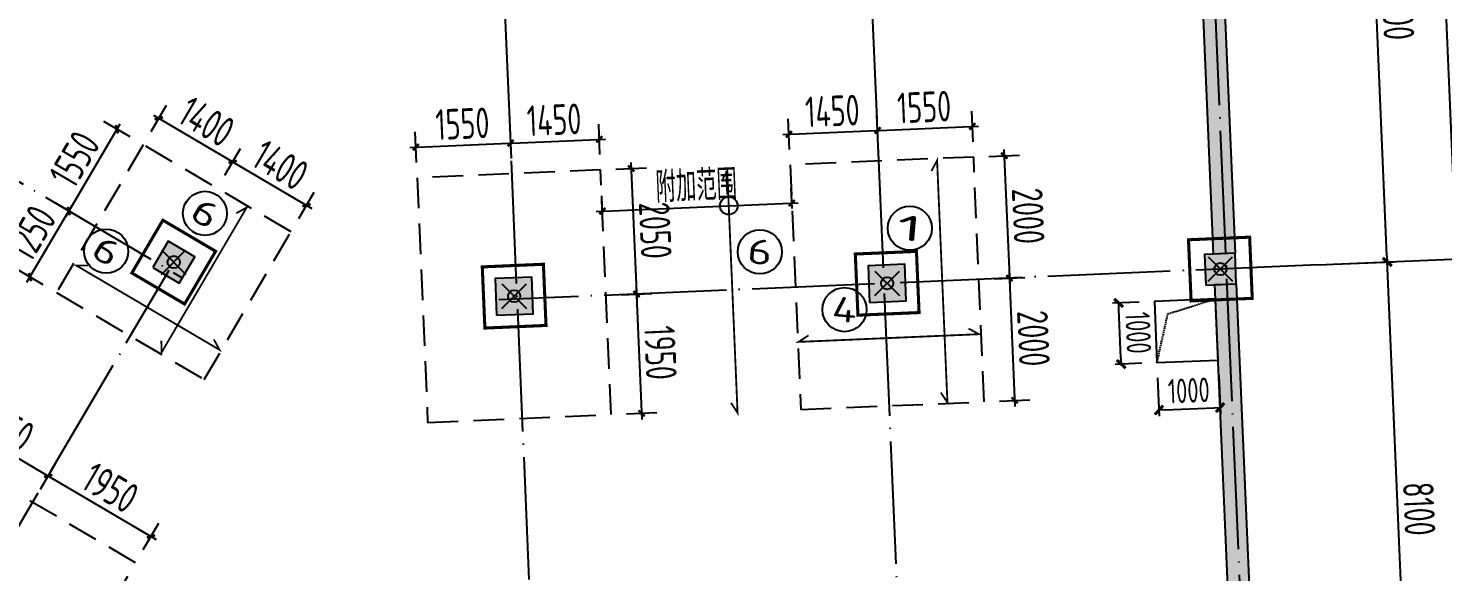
# Model space of a CAD drawing. Extents: x -57409 to 252654, y -8259 to 229119.
# Drawn here: x 195444 to 218560, y 135675 to 144549 of the extents above; entities that cross this region are included whole.
import ezdxf
from ezdxf.enums import TextEntityAlignment as Align

# ---------------------------------------------------------------- set-up
doc = ezdxf.new("R2010")
doc.units = 0
doc.header["$LTSCALE"] = 100
doc.header["$PDMODE"] = 35
doc.header["$PDSIZE"] = 200
for name, pattern in [('DASH', [0.35, 0.25, -0.1]), ('DASHED', [0.75, 0.5, -0.25]), ('DOTE', [2.42, 2, -0.2, 0.02, -0.2])]:
    doc.linetypes.add(name, pattern=pattern)
doc.layers.get('0').update_dxf_attribs({"linetype": 'CONTINUOUS'})
doc.layers.get('Defpoints').update_dxf_attribs({"linetype": 'CONTINUOUS'})
for name, color, linetype in [('B-TEXT', 3, 'CONTINUOUS'), ('codim', 7, 'CONTINUOUS'), ('COLU', 7, 'CONTINUOUS'), ('CT', 2, 'CONTINUOUS'), ('dim-wall', 7, 'CONTINUOUS'), ('dote', 253, 'DOTE'), ('h填实-柱墙', 254, 'CONTINUOUS'), ('JSK', 4, 'CONTINUOUS'), ('WALL', 3, 'CONTINUOUS'), ('Z-AXIS', 3, 'CONTINUOUS'), ('Z-TEXT', 2, 'CONTINUOUS'), ('z柱下板带', 140, 'CONTINUOUS'), ('z柱下板带1', 60, 'CONTINUOUS'), ('板底钢筋', 24, 'CONTINUOUS')]:
    doc.layers.add(name, color=color, linetype=linetype)
doc.layers.add('重心计算', color=7, linetype='CONTINUOUS', plot=False)
doc.styles.add('_TCH_AXIS', font='tssdeng.shx', dxfattribs={"width": 0.7, "bigfont": 'tssdchn.shx'})
doc.styles.add('COMPLEX', font='tssdeng.shx', dxfattribs={"width": 0.7, "bigfont": 'tssdchn.shx'})
doc.styles.add('Jgcad-DIM', font='tssdeng.shx', dxfattribs={"width": 0.7, "bigfont": 'tssdchn.shx'})
doc.styles.add('TSSD_Dimension', font='tssdeng.shx', dxfattribs={"width": 0.7})
doc.dimstyles.new('TSSD_100_100$0', dxfattribs={"dimtxt": 300, "dimasz": 100, "dimexe": 100, "dimexo": 250, "dimgap": 100, "dimtad": 1, "dimdec": 0, "dimzin": 0, "dimdsep": 46, "dimtxsty": 'TSSD_Dimension', "dimblk": '_tsdbk', "dimblk1": '_tsdbk', "dimblk2": '_tsdbk', "dimsah": 1, "dimcen": 0, "dimdle": 100, "dimclrt": 7, "dimadec": 0, "dimazin": 0, "dimtfac": 1, "dimtdec": 0, "dimtix": 1, "dimtmove": 2, "dimatfit": 3, "dimldrblk": '_tsdbk', "dimfxl": 1, "dimtolj": 1, "dimtzin": 0, "dimarcsym": 0})

# ---------------------------------------------------------------- blocks, each defined once
blk = doc.blocks.new('_tsdbk')
blk.add_line((-1, 0), (0, 0))
at = {"const_width": 0.5}
blk.add_lwpolyline([(-0.7, -0.7), (0.7, 0.7)], dxfattribs=at)
blk = doc.blocks.new('*D62')
at = {"layer": 'Defpoints', "color": 0}
for p in [(216525, 140686), (217653, 140734), (216870, 132593)]:
    blk.add_point(p, dxfattribs=at)
at = {"layer": 'Z-AXIS', "color": 0, "lineweight": -2}
for p, q in [((216774, 140696), (217753, 140738)), ((217994, 132741), (217657, 140634)), ((217120, 132604), (218098, 132645))]:
    blk.add_line(p, q, dxfattribs=at)
at = {"layer": 'Z-AXIS', "color": 0, "lineweight": -2, "xscale": 100, "yscale": 100, "zscale": 100}
for p, rotation in [((217653, 140734), 92.44398534450973), ((217998, 132641), 272.4439853445098)]:
    blk.add_blockref('_tsdbk', p, dxfattribs=dict(at, rotation=rotation))
at = {"layer": 'Z-AXIS', "color": 7, "insert": (218175, 136702), "char_height": 500, "attachment_point": 5, "rotation": 272.444, "style": 'TSSD_Dimension'}
blk.add_mtext('\\A1;8100', dxfattribs=at)
blk = doc.blocks.new('*D63')
at = {"layer": 'Defpoints', "color": 0}
for p in [(216179, 148778), (217307, 148826), (216525, 140686)]:
    blk.add_point(p, dxfattribs=at)
at = {"layer": 'Z-AXIS', "color": 0, "lineweight": -2}
for p, q in [((216429, 148789), (217407, 148831)), ((217648, 140834), (217311, 148726)), ((216774, 140696), (217753, 140738))]:
    blk.add_line(p, q, dxfattribs=at)
at = {"layer": 'Z-AXIS', "color": 0, "lineweight": -2, "xscale": 100, "yscale": 100, "zscale": 100}
for p, rotation in [((217307, 148826), 92.44398534450973), ((217653, 140734), 272.4439853445098)]:
    blk.add_blockref('_tsdbk', p, dxfattribs=dict(at, rotation=rotation))
at = {"layer": 'Z-AXIS', "color": 7, "insert": (217830, 144795), "char_height": 500, "attachment_point": 5, "rotation": 272.444, "style": 'TSSD_Dimension'}
blk.add_mtext('\\A1;8100', dxfattribs=at)
blk = doc.blocks.new('*D67')
at = {"layer": 'Defpoints', "color": 0}
for p in [(217594, 168757), (215331, 168660), (219766, 64755)]:
    blk.add_point(p, dxfattribs=at)
at = {"layer": 'Z-AXIS', "color": 0, "lineweight": -2}
for p, q in [((215580, 168671), (217694, 168761)), ((222025, 64951), (217598, 168657)), ((220015, 64765), (222129, 64856))]:
    blk.add_line(p, q, dxfattribs=at)
at = {"layer": 'Z-AXIS', "color": 0, "lineweight": -2, "xscale": 100, "yscale": 100, "zscale": 100}
for p, rotation in [((217594, 168757), 92.44398534450973), ((222029, 64851), 272.4439853445098)]:
    blk.add_blockref('_tsdbk', p, dxfattribs=dict(at, rotation=rotation))
at = {"layer": 'Z-AXIS', "color": 7, "insert": (219430, 117545), "char_height": 500, "attachment_point": 5, "rotation": 272.444, "style": 'TSSD_Dimension'}
blk.add_mtext('\\A1;104000', dxfattribs=at)
blk = doc.blocks.new('_AXISO')
blk.add_circle((0, 0), 0.5)
at = {"layer": 'B-TEXT', "style": 'COMPLEX', "width": 1.450893}
blk.add_attdef('A', text='', height=0.56, dxfattribs=at).set_placement((0.249375, -0.28), (0.749375, -0.28), align=Align.FIT)
blk = doc.blocks.new('_ArchTick')
at = {"color": 0, "linetype": 'ByBlock', "const_width": 0.4}
blk.add_lwpolyline([(-0.5, -0.5), (0.5, 0.5)], dxfattribs=at)
blk = doc.blocks.new('*D2432')
at = {"layer": 'codim', "color": 7, "lineweight": -2}
for p, q in [((209335, 142631), (209314, 143130)), ((207887, 142569), (207865, 143069))]:
    blk.add_line(p, q, dxfattribs=at)
at = {"layer": 'codim', "color": 0, "lineweight": -2}
blk.add_line((207776, 142814), (209424, 142885), dxfattribs=at)
at = {"layer": 'Defpoints', "color": 0}
for p in [(209325, 142881), (207897, 142319), (209346, 142381)]:
    blk.add_point(p, dxfattribs=at)
at = {"layer": 'codim', "color": 0, "lineweight": -2, "xscale": 100, "yscale": 100, "zscale": 100}
for p, rotation in [((207876, 142819), 182.4439853438699), ((209325, 142881), 2.443985343869914)]:
    blk.add_blockref('_ArchTick', p, dxfattribs=dict(at, rotation=rotation))
at = {"layer": 'codim', "color": 1, "insert": (208585, 143199), "char_height": 500, "attachment_point": 5, "rotation": 2.444, "style": 'Jgcad-DIM'}
blk.add_mtext('\\A1;1450', dxfattribs=at)
blk = doc.blocks.new('*D2433')
at = {"layer": 'codim', "color": 7, "lineweight": -2}
for p, q in [((209335, 142631), (209314, 143130)), ((210884, 142697), (210862, 143196))]:
    blk.add_line(p, q, dxfattribs=at)
at = {"layer": 'codim', "color": 0, "lineweight": -2}
blk.add_line((209225, 142876), (210973, 142951), dxfattribs=at)
at = {"layer": 'Defpoints', "color": 0}
for p in [(210873, 142947), (210894, 142447), (209346, 142381)]:
    blk.add_point(p, dxfattribs=at)
at = {"layer": 'codim', "color": 0, "lineweight": -2, "xscale": 100, "yscale": 100, "zscale": 100}
for p, rotation in [((209325, 142881), 182.4439853438699), ((210873, 142947), 2.443985343869914)]:
    blk.add_blockref('_ArchTick', p, dxfattribs=dict(at, rotation=rotation))
at = {"layer": 'codim', "color": 1, "insert": (210084, 143263), "char_height": 500, "attachment_point": 5, "rotation": 2.444, "style": 'Jgcad-DIM'}
blk.add_mtext('\\A1;1550', dxfattribs=at)
blk = doc.blocks.new('*D2434')
at = {"layer": 'codim', "color": 7, "lineweight": -2}
for p, q in [((211144, 142458), (211644, 142479)), ((211230, 140460), (211729, 140481))]:
    blk.add_line(p, q, dxfattribs=at)
at = {"layer": 'codim', "color": 0, "lineweight": -2}
blk.add_line((211390, 142568), (211484, 140370), dxfattribs=at)
at = {"layer": 'Defpoints', "color": 0}
for p in [(210894, 142447), (210980, 140449), (211479, 140470)]:
    blk.add_point(p, dxfattribs=at)
at = {"layer": 'codim', "color": 0, "lineweight": -2, "xscale": 100, "yscale": 100, "zscale": 100}
for p, rotation in [((211394, 142468), 92.4439853411751), ((211479, 140470), 272.4439853411751)]:
    blk.add_blockref('_ArchTick', p, dxfattribs=dict(at, rotation=rotation))
at = {"layer": 'codim', "color": 1, "insert": (211786, 141484), "char_height": 500, "attachment_point": 5, "rotation": 272.444, "style": 'Jgcad-DIM'}
blk.add_mtext('\\A1;2000', dxfattribs=at)
blk = doc.blocks.new('*D2435')
at = {"layer": 'codim', "color": 0, "lineweight": -2}
blk.add_line((211475, 140570), (211569, 138372), dxfattribs=at)
at = {"layer": 'codim', "color": 7, "lineweight": -2}
for p, q in [((211230, 140460), (211729, 140481)), ((211315, 138461), (211814, 138483))]:
    blk.add_line(p, q, dxfattribs=at)
at = {"layer": 'Defpoints', "color": 0}
for p in [(210980, 140449), (211565, 138472), (211065, 138451)]:
    blk.add_point(p, dxfattribs=at)
at = {"layer": 'codim', "color": 0, "lineweight": -2, "xscale": 100, "yscale": 100, "zscale": 100}
for p, rotation in [((211479, 140470), 92.4439853411751), ((211565, 138472), 272.4439853411751)]:
    blk.add_blockref('_ArchTick', p, dxfattribs=dict(at, rotation=rotation))
at = {"layer": 'codim', "color": 1, "insert": (211872, 139486), "char_height": 500, "attachment_point": 5, "rotation": 272.444, "style": 'Jgcad-DIM'}
blk.add_mtext('\\A1;2000', dxfattribs=at)
blk = doc.blocks.new('*D2563')
at = {"layer": 'codim', "color": 7, "lineweight": -2}
for p, q in [((201790, 142359), (201769, 142858)), ((203339, 142425), (203317, 142924))]:
    blk.add_line(p, q, dxfattribs=at)
at = {"layer": 'codim', "color": 0, "lineweight": -2}
blk.add_line((201679, 142604), (203428, 142679), dxfattribs=at)
at = {"layer": 'Defpoints', "color": 0}
for p in [(203328, 142675), (203349, 142175), (201801, 142109)]:
    blk.add_point(p, dxfattribs=at)
at = {"layer": 'codim', "color": 0, "lineweight": -2, "xscale": 100, "yscale": 100, "zscale": 100}
for p, rotation in [((201779, 142609), 182.4439853438539), ((203328, 142675), 2.443985343853883)]:
    blk.add_blockref('_ArchTick', p, dxfattribs=dict(at, rotation=rotation))
at = {"layer": 'codim', "color": 1, "insert": (202539, 142991), "char_height": 500, "attachment_point": 5, "rotation": 2.444, "style": 'Jgcad-DIM'}
blk.add_mtext('\\A1;1550', dxfattribs=at)
blk = doc.blocks.new('*D2564')
at = {"layer": 'codim', "color": 7, "lineweight": -2}
for p, q in [((203339, 142425), (203317, 142924)), ((204787, 142487), (204766, 142986))]:
    blk.add_line(p, q, dxfattribs=at)
at = {"layer": 'codim', "color": 0, "lineweight": -2}
blk.add_line((203228, 142670), (204876, 142741), dxfattribs=at)
at = {"layer": 'Defpoints', "color": 0}
for p in [(204777, 142737), (203349, 142175), (204798, 142237)]:
    blk.add_point(p, dxfattribs=at)
at = {"layer": 'codim', "color": 0, "lineweight": -2, "xscale": 100, "yscale": 100, "zscale": 100}
for p, rotation in [((203328, 142675), 182.4439853438539), ((204777, 142737), 2.443985343853883)]:
    blk.add_blockref('_ArchTick', p, dxfattribs=dict(at, rotation=rotation))
at = {"layer": 'codim', "color": 1, "insert": (204037, 143055), "char_height": 500, "attachment_point": 5, "rotation": 2.444, "style": 'Jgcad-DIM'}
blk.add_mtext('\\A1;1450', dxfattribs=at)
blk = doc.blocks.new('*D2565')
at = {"layer": 'codim', "color": 7, "lineweight": -2}
for p, q in [((205048, 142248), (205547, 142269)), ((205135, 140199), (205635, 140221))]:
    blk.add_line(p, q, dxfattribs=at)
at = {"layer": 'codim', "color": 0, "lineweight": -2}
blk.add_line((205293, 142358), (205389, 140110), dxfattribs=at)
at = {"layer": 'Defpoints', "color": 0}
for p in [(204798, 142237), (204885, 140189), (205385, 140210)]:
    blk.add_point(p, dxfattribs=at)
at = {"layer": 'codim', "color": 0, "lineweight": -2, "xscale": 100, "yscale": 100, "zscale": 100}
for p, rotation in [((205297, 142258), 92.4439853411751), ((205385, 140210), 272.4439853411751)]:
    blk.add_blockref('_ArchTick', p, dxfattribs=dict(at, rotation=rotation))
at = {"layer": 'codim', "color": 1, "insert": (205691, 141249), "char_height": 500, "attachment_point": 5, "rotation": 272.444, "style": 'Jgcad-DIM'}
blk.add_mtext('\\A1;2050', dxfattribs=at)
blk = doc.blocks.new('*D2566')
at = {"layer": 'codim', "color": 0, "lineweight": -2}
blk.add_line((205381, 140310), (205472, 138162), dxfattribs=at)
at = {"layer": 'codim', "color": 7, "lineweight": -2}
for p, q in [((205135, 140199), (205635, 140221)), ((205218, 138251), (205718, 138273))]:
    blk.add_line(p, q, dxfattribs=at)
at = {"layer": 'Defpoints', "color": 0}
for p in [(204885, 140189), (204968, 138241), (205468, 138262)]:
    blk.add_point(p, dxfattribs=at)
at = {"layer": 'codim', "color": 0, "lineweight": -2, "xscale": 100, "yscale": 100, "zscale": 100}
for p, rotation in [((205385, 140210), 92.4439853411751), ((205468, 138262), 272.4439853411751)]:
    blk.add_blockref('_ArchTick', p, dxfattribs=dict(at, rotation=rotation))
at = {"layer": 'codim', "color": 1, "insert": (205776, 139251), "char_height": 500, "attachment_point": 5, "rotation": 272.444, "style": 'Jgcad-DIM'}
blk.add_mtext('\\A1;1950', dxfattribs=at)
blk = doc.blocks.new('*D2558')
at = {"layer": 'codim', "color": 0, "lineweight": -2}
blk.add_line((195423, 140401), (196158, 141651), dxfattribs=at)
at = {"layer": 'codim', "color": 7, "lineweight": -2}
for p, q in [((196323, 141438), (195892, 141691)), ((195689, 140360), (195258, 140614))]:
    blk.add_line(p, q, dxfattribs=at)
at = {"layer": 'Defpoints', "color": 0}
for p in [(196107, 141564), (196538, 141311), (195905, 140234)]:
    blk.add_point(p, dxfattribs=at)
at = {"layer": 'codim', "color": 0, "lineweight": -2, "xscale": 100, "yscale": 100, "zscale": 100}
for p, rotation in [((196107, 141564), 59.54537173531714), ((195474, 140487), 239.5453717353171)]:
    blk.add_blockref('_ArchTick', p, dxfattribs=dict(at, rotation=rotation))
at = {"layer": 'codim', "color": 1, "insert": (195489, 141203), "char_height": 500, "attachment_point": 5, "rotation": 59.5454, "style": 'Jgcad-DIM'}
blk.add_mtext('\\A1;1250', dxfattribs=at)
blk = doc.blocks.new('*D2559')
at = {"layer": 'codim', "color": 0, "lineweight": -2}
blk.add_line((196057, 141478), (196944, 142987), dxfattribs=at)
at = {"layer": 'codim', "color": 7, "lineweight": -2}
for p, q in [((197109, 142774), (196678, 143027)), ((196323, 141438), (195892, 141691))]:
    blk.add_line(p, q, dxfattribs=at)
at = {"layer": 'Defpoints', "color": 0}
for p in [(196893, 142901), (197324, 142647), (196538, 141311)]:
    blk.add_point(p, dxfattribs=at)
at = {"layer": 'codim', "color": 0, "lineweight": -2, "xscale": 100, "yscale": 100, "zscale": 100}
for p, rotation in [((196893, 142901), 59.54537173531714), ((196107, 141564), 239.5453717353171)]:
    blk.add_blockref('_ArchTick', p, dxfattribs=dict(at, rotation=rotation))
at = {"layer": 'codim', "color": 1, "insert": (196199, 142410), "char_height": 500, "attachment_point": 5, "rotation": 59.5454, "style": 'Jgcad-DIM'}
blk.add_mtext('\\A1;1550', dxfattribs=at)
blk = doc.blocks.new('*D2540')
at = {"layer": 'codim', "color": 7, "lineweight": -2}
for p, q in [((197451, 142863), (197704, 143294)), ((198658, 142153), (198911, 142584))]:
    blk.add_line(p, q, dxfattribs=at)
at = {"layer": 'codim', "color": 0, "lineweight": -2}
blk.add_line((197491, 143129), (198871, 142318), dxfattribs=at)
at = {"layer": 'Defpoints', "color": 0}
for p in [(197324, 142647), (198784, 142369), (198531, 141938)]:
    blk.add_point(p, dxfattribs=at)
at = {"layer": 'codim', "color": 0, "lineweight": -2, "xscale": 100, "yscale": 100, "zscale": 100}
for p, rotation in [((197577, 143078), 149.5453717339324), ((198784, 142369), 329.5453717339324)]:
    blk.add_blockref('_ArchTick', p, dxfattribs=dict(at, rotation=rotation))
at = {"layer": 'codim', "color": 1, "insert": (198358, 143025), "char_height": 500, "attachment_point": 5, "rotation": 329.5454, "style": 'Jgcad-DIM'}
blk.add_mtext('\\A1;1400', dxfattribs=at)
blk = doc.blocks.new('*D2541')
at = {"layer": 'codim', "color": 7, "lineweight": -2}
for p, q in [((198658, 142153), (198911, 142584)), ((199864, 141444), (200118, 141875))]:
    blk.add_line(p, q, dxfattribs=at)
at = {"layer": 'codim', "color": 0, "lineweight": -2}
blk.add_line((198698, 142419), (200077, 141608), dxfattribs=at)
at = {"layer": 'Defpoints', "color": 0}
for p in [(198531, 141938), (199991, 141659), (199738, 141228)]:
    blk.add_point(p, dxfattribs=at)
at = {"layer": 'codim', "color": 0, "lineweight": -2, "xscale": 100, "yscale": 100, "zscale": 100}
for p, rotation in [((198784, 142369), 149.5453717339324), ((199991, 141659), 329.5453717339324)]:
    blk.add_blockref('_ArchTick', p, dxfattribs=dict(at, rotation=rotation))
at = {"layer": 'codim', "color": 1, "insert": (199565, 142316), "char_height": 500, "attachment_point": 5, "rotation": 329.5454, "style": 'Jgcad-DIM'}
blk.add_mtext('\\A1;1400', dxfattribs=at)
blk = doc.blocks.new('*D2664')
at = {"layer": 'codim', "color": 7, "lineweight": -2}
for p, q in [((193875, 138063), (194128, 138494)), ((195642, 137024), (195895, 137455))]:
    blk.add_line(p, q, dxfattribs=at)
at = {"layer": 'codim', "color": 0, "lineweight": -2}
blk.add_line((193915, 138329), (195855, 137189), dxfattribs=at)
at = {"layer": 'Defpoints', "color": 0}
for p in [(193748, 137848), (195769, 137240), (195515, 136809)]:
    blk.add_point(p, dxfattribs=at)
at = {"layer": 'codim', "color": 0, "lineweight": -2, "xscale": 100, "yscale": 100, "zscale": 100}
for p, rotation in [((194001, 138279), 149.5453717339215), ((195769, 137240), 329.5453717339215)]:
    blk.add_blockref('_ArchTick', p, dxfattribs=dict(at, rotation=rotation))
at = {"layer": 'codim', "color": 1, "insert": (195062, 138061), "char_height": 500, "attachment_point": 5, "rotation": 329.5454, "style": 'Jgcad-DIM'}
blk.add_mtext('\\A1;2050', dxfattribs=at)
blk = doc.blocks.new('*D2665')
at = {"layer": 'codim', "color": 7, "lineweight": -2}
for p, q in [((195642, 137024), (195895, 137455)), ((197323, 136036), (197576, 136467))]:
    blk.add_line(p, q, dxfattribs=at)
at = {"layer": 'codim', "color": 0, "lineweight": -2}
blk.add_line((195682, 137290), (197536, 136200), dxfattribs=at)
at = {"layer": 'Defpoints', "color": 0}
for p in [(195515, 136809), (197450, 136251), (197196, 135820)]:
    blk.add_point(p, dxfattribs=at)
at = {"layer": 'codim', "color": 0, "lineweight": -2, "xscale": 100, "yscale": 100, "zscale": 100}
for p, rotation in [((195769, 137240), 149.5453717339215), ((197450, 136251), 329.5453717339215)]:
    blk.add_blockref('_ArchTick', p, dxfattribs=dict(at, rotation=rotation))
at = {"layer": 'codim', "color": 1, "insert": (196786, 137047), "char_height": 500, "attachment_point": 5, "rotation": 329.5454, "style": 'Jgcad-DIM'}
blk.add_mtext('\\A1;1950', dxfattribs=at)
blk = doc.blocks.new('*D2780')
at = {"layer": 'Defpoints', "color": 0}
for p in [(213890, 139090), (214889, 139132), (214922, 138355)]:
    blk.add_point(p, dxfattribs=at)
at = {"layer": 'dim-wall', "color": 0, "lineweight": -2}
for p, q in [((213901, 138840), (213927, 138214)), ((214900, 138882), (214926, 138255)), ((214023, 138318), (214822, 138351))]:
    blk.add_line(p, q, dxfattribs=at)
at = {"layer": 'dim-wall', "color": 0, "lineweight": -2, "xscale": 100, "yscale": 100, "zscale": 100}
for p, rotation in [((213923, 138314), 182.4), ((214922, 138355), 2.400000000000003)]:
    blk.add_blockref('_tsdbk', p, dxfattribs=dict(at, rotation=rotation))
at = {"layer": 'dim-wall', "color": 7, "insert": (214410, 138634), "char_height": 400, "attachment_point": 5, "rotation": 2.4, "style": 'TSSD_Dimension'}
blk.add_mtext('\\A1;1000', dxfattribs=at)
blk = doc.blocks.new('*D2781')
at = {"layer": 'Defpoints', "color": 0}
for p in [(213848, 140089), (213264, 140064), (213890, 139090)]:
    blk.add_point(p, dxfattribs=at)
at = {"layer": 'dim-wall', "color": 0, "lineweight": -2}
for p, q in [((213598, 140078), (213165, 140060)), ((213302, 139165), (213269, 139964)), ((213641, 139079), (213206, 139061))]:
    blk.add_line(p, q, dxfattribs=at)
at = {"layer": 'dim-wall', "color": 0, "lineweight": -2, "xscale": 100, "yscale": 100, "zscale": 100}
for p, rotation in [((213264, 140064), 92.39999999999999), ((213306, 139065), 272.4)]:
    blk.add_blockref('_tsdbk', p, dxfattribs=dict(at, rotation=rotation))
at = {"layer": 'dim-wall', "color": 7, "insert": (213585, 139577), "char_height": 400, "attachment_point": 5, "rotation": 272.4, "style": 'TSSD_Dimension'}
blk.add_mtext('\\A1;1000', dxfattribs=at)
blk = doc.blocks.new('*D2910')
at = {"layer": 'codim', "color": 7, "lineweight": -2}
for p, q in [((207928, 141605), (207914, 141944)), ((204831, 141472), (204816, 141814))]:
    blk.add_line(p, q, dxfattribs=at)
at = {"layer": 'codim', "color": 0, "lineweight": -2}
blk.add_line((204727, 141560), (208024, 141699), dxfattribs=at)
at = {"layer": 'Defpoints', "color": 0}
for p in [(207924, 141694), (207938, 141355), (204841, 141223)]:
    blk.add_point(p, dxfattribs=at)
at = {"layer": 'codim', "color": 0, "lineweight": -2, "xscale": 100, "yscale": 100, "zscale": 100}
for p, rotation in [((207924, 141694), 2.400000000001021), ((204827, 141565), 182.400000000001)]:
    blk.add_blockref('_ArchTick', p, dxfattribs=dict(at, rotation=rotation))
at = {"layer": 'codim', "color": 1, "insert": (206361, 141979), "char_height": 500, "attachment_point": 5, "rotation": 2.4, "style": 'Jgcad-DIM'}
blk.add_mtext('\\A1;\\A1;\\A1;\\A1;\\A1;附加范围', dxfattribs=at)

msp = doc.modelspace()

# ---------------------------------------------------------------- hatches: boundary and pattern name
at = {"layer": 'h填实-柱墙'}
for points in [[(214491.5, 148456), (214841.2, 148470.9), (215165.3, 140877.8), (214815.6, 140862.9)], [(197479.1, 140642), (197910.1, 140388.5), (198163.5, 140819.6), (197732.5, 141073)], [(214687, 140357), (215186.6, 140378.3), (215165.3, 140877.8), (214665.7, 140856.5)], [(209194.2, 140072.5), (209793.6, 140098), (209768, 140697.5), (209168.6, 140671.9)], [(203097.6, 139862.3), (203697.1, 139887.9), (203671.5, 140487.3), (203072, 140461.8)], [(214836.9, 140363.3), (215186.6, 140378.3), (215510.7, 132785.2), (215161, 132770.3)]]:
    msp.add_hatch(color=256, dxfattribs=at).paths.add_polyline_path(points)

# ---------------------------------------------------------------- linework, layer by layer
at = {"layer": 'codim'}
msp.add_circle((206891.4, 141650.8), 144, dxfattribs=at)
at = {"layer": 'COLU'}
for points in [[(197479.1, 140642), (197910.1, 140388.5), (198163.5, 140819.6), (197732.5, 141073)], [(214687, 140357), (215186.6, 140378.3), (215165.3, 140877.8), (214665.7, 140856.5)], [(209194.2, 140072.5), (209793.6, 140098), (209768, 140697.5), (209168.6, 140671.9)], [(203097.6, 139862.3), (203697.1, 139887.9), (203671.5, 140487.3), (203072, 140461.8)]]:
    msp.add_lwpolyline(points, close=True, dxfattribs=at)
at = {"layer": 'CT', "const_width": 50}
for points in [[(197136.9, 140553.2), (197998.9, 140046.3), (198505.8, 140908.3), (197643.7, 141415.2)], [(214447.9, 140096.5), (215447, 140139.2), (215404.4, 141138.3), (214405.3, 141095.6)], [(209002.9, 139864.1), (210002, 139906.8), (209959.3, 140905.8), (208960.2, 140863.2)], [(202906.3, 139654), (203905.4, 139696.6), (203862.8, 140695.7), (202863.7, 140653)]]:
    msp.add_lwpolyline(points, close=True, dxfattribs=at)
at = {"layer": 'dote', "ltscale": 10}
for p, q in [((218317.3, 63509), (213521.9, 175862.7)), ((145657.1, 171228.2), (197960.8, 140474.7)), ((212722.4, 63270.2), (208116.8, 171178.2)), ((206727.9, 63014.3), (202122.2, 170922.3)), ((177420.4, 106034), (197745.3, 140601.5)), ((216524.7, 140685.6), (203136.9, 140114.2))]:
    msp.add_line(p, q, dxfattribs=at)
at = {"layer": 'JSK'}
msp.add_lwpolyline([(214846.8, 140131.3), (213847.7, 140088.7), (213890.4, 139089.6), (214889.5, 139132.2)], close=True, dxfattribs=at)
at = {"layer": 'JSK', "linetype": 'DASH'}
msp.add_lwpolyline([(213890.4, 139089.6), (214067, 139884.8), (214846.8, 140131.3)], dxfattribs=at)
at = {"layer": 'WALL'}
for points in [[(214491.5, 148456), (214841.2, 148470.9), (215165.3, 140877.8), (214815.6, 140862.9)], [(214836.9, 140363.3), (215186.6, 140378.3), (215510.7, 132785.2), (215161, 132770.3)]]:
    msp.add_lwpolyline(points, close=True, dxfattribs=at)
at = {"layer": 'Z-AXIS'}
msp.add_line((216524.7, 140685.6), (219497.4, 140812.5), dxfattribs=at)
at = {"layer": 'z柱下板带', "color": 30, "linetype": 'DASHED', "ltscale": 10}
msp.add_lwpolyline([(195904.9, 140233.5), (198318.6, 138814.3), (199737.8, 141228), (197324.1, 142647.2)], close=True, dxfattribs=at)
at = {"layer": 'z柱下板带', "linetype": 'DASHED', "ltscale": 10}
for points in [[(204968.5, 138240.6), (204797.9, 142237), (201800.6, 142109), (201971.2, 138112.7)], [(192227.4, 135261.5), (195675.5, 133234.1), (197196.1, 135820.1), (193748, 137847.6)]]:
    msp.add_lwpolyline(points, close=True, dxfattribs=at)
at = {"layer": 'z柱下板带1', "linetype": 'DASHED', "ltscale": 10}
msp.add_lwpolyline([(211065, 138450.8), (210894.5, 142447.1), (207897.2, 142319.2), (208067.8, 138322.8)], close=True, dxfattribs=at)
at = {"layer": '板底钢筋', "const_width": 30}
for points in [[(210358.3, 138600.8), (210465.4, 138438.5), (210296.7, 142390.3), (210203.9, 142219.6)], [(206928.7, 138432.1), (207035.7, 138269.9), (206867.1, 142221.7), (206774.3, 142050.9)], [(197619.6, 139448.4), (197621.3, 139254.1), (199013.5, 141621.9), (198842.8, 141528.9)], [(196422.9, 140677), (196228.5, 140675.2), (198569.2, 139298.9), (198476.2, 139469.6)], [(210810.5, 139646.5), (210981.3, 139553.7), (208034.1, 139427.9), (208196.3, 139534.9)]]:
    msp.add_lwpolyline(points, dxfattribs=at)
at = {"layer": '重心计算', "color": 5}
for p in [(197821.3, 140730.8), (197821.3, 140730.8), (214926.2, 140617.4), (214926.2, 140617.4), (209481.1, 140385), (209481.1, 140385), (203384.5, 140174.8), (203384.5, 140174.8)]:
    msp.add_point(p, dxfattribs=at)

# ---------------------------------------------------------------- block references
at = {"layer": 'Z-TEXT'}
ref = msp.add_blockref('_AXISO', (198331.5, 141527), dxfattribs=dict(at, xscale=720.0000000000082, yscale=720.0000000000018, zscale=720, rotation=329.5450175198893))
ref.add_attrib('A', '6', dxfattribs={"layer": 'Z-AXIS', "color": 7, "height": 407.3, "rotation": 329.54502, "style": '_TCH_AXIS', "width": 2}).set_placement((198052.8, 141454.6), (198403.9, 141248.2), align=Align.FIT)
ref = msp.add_blockref('_AXISO', (209851.1, 141283.6), dxfattribs=dict(at, xscale=720.0000000000098, yscale=720, zscale=720, rotation=355.0765039212648))
ref.add_attrib('A', '1', dxfattribs={"layer": 'Z-AXIS', "color": 7, "height": 407.3, "rotation": 355.0765, "style": '_TCH_AXIS', "width": 2.888889}).set_placement((209630.7, 141098.2), (210036.5, 141063.2), align=Align.FIT)
ref = msp.add_blockref('_AXISO', (196717.7, 140910), dxfattribs=dict(at, xscale=720.0000000000082, yscale=720.0000000000018, zscale=720, rotation=329.5450175198893))
ref.add_attrib('A', '6', dxfattribs={"layer": 'Z-AXIS', "color": 7, "height": 407.3, "rotation": 329.54502, "style": '_TCH_AXIS', "width": 2}).set_placement((196438.9, 140837.7), (196790, 140631.3), align=Align.FIT)
ref = msp.add_blockref('_AXISO', (207400.4, 140898), dxfattribs=dict(at, xscale=720.0000000000094, yscale=720, zscale=720, rotation=355.0765039212649))
ref.add_attrib('A', '6', dxfattribs={"layer": 'Z-AXIS', "color": 7, "height": 407.3, "rotation": 355.0765, "style": '_TCH_AXIS', "width": 2}).set_placement((207180, 140712.6), (207585.8, 140677.7), align=Align.FIT)
ref = msp.add_blockref('_AXISO', (208783.8, 139954.8), dxfattribs=dict(at, xscale=720.0000000000098, yscale=720, zscale=720, rotation=355.0765039212648))
ref.add_attrib('A', '4', dxfattribs={"layer": 'Z-AXIS', "color": 7, "height": 407.3, "rotation": 355.0765, "style": '_TCH_AXIS', "width": 1.733333}).set_placement((208563.4, 139769.4), (208969.2, 139734.4), align=Align.FIT)

# ---------------------------------------------------------------- dimensions: what is measured, and where the dimension line sits
at = {"layer": 'codim'}
for base, p1, p2, angle, picture, middle in [((198784.3, 142368.6), (197324.1, 142647.2), (198530.9, 141937.6), 329.54537, '*D2540', (198358.3, 143025.1)), ((209324.6, 142880.6), (207897.2, 142319.2), (209345.9, 142381), 2.44399, '*D2432', (208585.3, 143199.3)), ((210873.1, 142946.7), (209345.9, 142381), (210894.5, 142447.1), 2.44399, '*D2433', (210083.9, 143263.3)), ((203327.9, 142674.7), (201800.6, 142109), (203349.2, 142175.1), 2.44399, '*D2563', (202538.7, 142991.3)), ((204776.6, 142736.5), (203349.2, 142175.1), (204797.9, 142237), 2.44399, '*D2564', (204037.3, 143055.3)), ((196893.1, 142900.6), (196538.4, 141311.1), (197324.1, 142647.2), 59.54537, '*D2559', (196198.5, 142410)), ((199991.2, 141659), (198530.9, 141937.6), (199737.8, 141228), 329.54537, '*D2541', (199565.2, 142315.5)), ((211479.3, 140470.3), (210894.5, 142447.1), (210979.7, 140448.9), 272.44399, '*D2434', (211786.3, 141484.3)), ((205384.8, 140210.1), (204797.9, 142237), (204885.3, 140188.8), 272.44399, '*D2565', (205690.8, 141249.1)), ((196107.4, 141564.5), (195904.9, 140233.5), (196538.4, 141311.1), 59.54537, '*D2558', (195488.9, 141203.1)), ((211564.6, 138472.1), (210979.7, 140448.9), (211065, 138450.8), 272.44399, '*D2435', (211871.6, 139486.1)), ((205468, 138261.9), (204885.3, 140188.8), (204968.5, 138240.6), 272.44399, '*D2566', (205776.1, 139251)), ((195768.5, 137239.5), (193748, 137847.6), (195515.1, 136808.5), 329.54537, '*D2664', (195062.4, 138060.8)), ((197449.5, 136251.2), (195515.1, 136808.5), (197196.1, 135820.1), 329.54537, '*D2665', (196786.4, 137047.1))]:
    dim = msp.add_linear_dim(base=base, p1=p1, p2=p2, angle=angle, dimstyle='TSSD_100_100$0', override={"dimtxt": 500, "dimexe": 250, "dimtxsty": 'Jgcad-DIM', "dimblk": 'ArchTick', "dimblk1": 'ArchTick', "dimblk2": 'ArchTick', "dimclre": 7, "dimclrt": 1, "dimadec": 3}, dxfattribs=at)
    dim.commit()
    dim.dimension.update_dxf_attribs({"geometry": picture, "text_midpoint": middle})
dim = msp.add_linear_dim(base=(207924.1, 141694.4), p1=(204841.2, 141222.6), p2=(207938.4, 141354.8), angle=182.4, text='\\A1;\\A1;\\A1;\\A1;附加范围', dimstyle='TSSD_100_100$0', override={"dimtxt": 500, "dimexe": 250, "dimtxsty": 'Jgcad-DIM', "dimblk": 'ArchTick', "dimblk1": 'ArchTick', "dimblk2": 'ArchTick', "dimclre": 7, "dimclrt": 1, "dimadec": 3}, dxfattribs=at)
dim.commit()
dim.dimension.update_dxf_attribs({"geometry": '*D2910', "text_midpoint": (206360.9, 141979.2)})
at = {"layer": 'dim-wall'}
for base, p2, angle, picture, middle in [((213264.4, 140064.2), (213847.7, 140088.7), 272.4, '*D2781', (213585.1, 139577.2)), ((214922, 138355.4), (214889.5, 139132.2), 182.4, '*D2780', (214409.9, 138634.2))]:
    dim = msp.add_linear_dim(base=base, p1=(213890.4, 139089.6), p2=p2, angle=angle, dimstyle='TSSD_100_100$0', override={"dimtxt": 400}, dxfattribs=at)
    dim.commit()
    dim.dimension.update_dxf_attribs({"geometry": picture, "text_midpoint": middle})
at = {"layer": 'Z-AXIS'}
dim = msp.add_linear_dim(base=(217594.2, 168756.8), p1=(219765.5, 64754.7), p2=(215330.7, 168660.1), angle=92.44399, dimstyle='TSSD_100_100$0', override={"dimtxt": 500}, dxfattribs=at)
dim.commit()
dim.dimension.update_dxf_attribs({"geometry": '*D67', "text_midpoint": (219429.7, 117544.7), "dimtype": 160})
for base, p1, p2, picture, middle in [((217307.2, 148826.4), (216524.7, 140685.6), (216179.3, 148778.2), '*D63', (217829.6, 144795)), ((217652.6, 140733.8), (216870.1, 132593), (216524.7, 140685.6), '*D62', (218175, 136702.4))]:
    dim = msp.add_linear_dim(base=base, p1=p1, p2=p2, angle=92.44399, dimstyle='TSSD_100_100$0', override={"dimtxt": 500}, dxfattribs=at)
    dim.commit()
    dim.dimension.update_dxf_attribs({"geometry": picture, "text_midpoint": middle})

doc.saveas('drawing.dxf')
